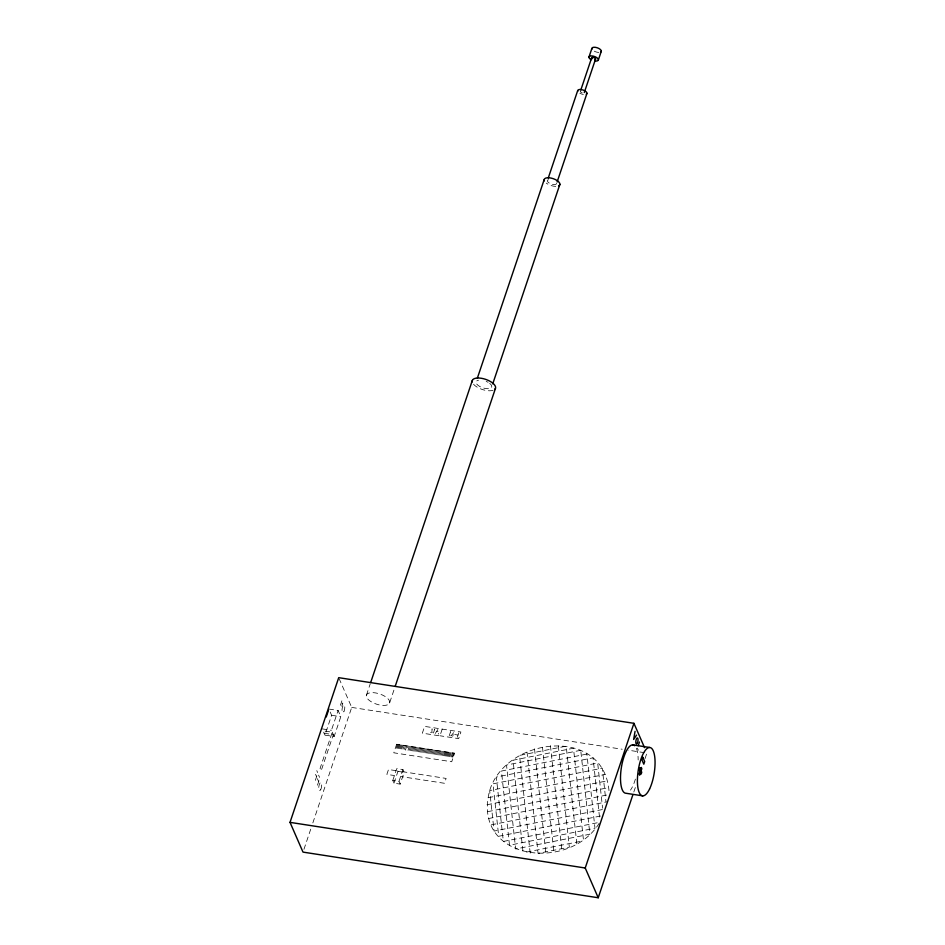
<?xml version="1.0" encoding="UTF-8"?>
<svg xmlns="http://www.w3.org/2000/svg" width="945" height="945" viewBox="0 0 945 945"><rect width="100%" height="100%" fill="white"/><g stroke="black" fill="none" stroke-linecap="round" stroke-linejoin="round"><path stroke-width="0.71" stroke-dasharray="4.72 3.54" d="M599.213 823.225C568.559 872.849 471.094 860.068 489.675 790.587C505.929 736.675 604.28 725.311 609.088 791.768M328.895 709.045L338.109 710.463L340.814 716.688L334.14 736.521L324.938 735.104L331.612 715.259L329.439 710.286M334.14 736.521L331.423 730.308L338.109 710.463M341.901 700.824L340.141 706.057L342.846 702.997L340.861 708.904M315.346 780.357L317.815 773.01L316.788 770.636M317.449 785.189L319.859 778.03L318.583 775.113M303.947 849.331L310.964 828.458M312.842 822.894L351.705 707.415L339.302 679.018M366.447 695.083L370.216 683.896M389.6 702.974A12.226 5.339 18.6 0 0 373.795 692.697A12.226 5.339 18.6 0 0 370.676 701.414A12.226 5.339 18.6 0 0 389.6 702.974L394.301 688.988M396.262 748.156L397.526 744.388M397.136 748.298L398.4 744.53M398.01 748.428L399.274 744.66M398.885 748.558L400.16 744.79M399.841 748.712L401.105 744.943M400.798 748.853L402.062 745.085M401.755 749.007L403.019 745.239M403.019 749.208L404.295 745.44M392.777 780.428L396.758 768.616L402.936 769.573L404.129 772.313L400.16 784.114L393.97 783.157L392.777 780.428L398.967 781.373L400.16 784.114M404.295 749.397L405.559 745.629M393.97 783.157L397.951 771.356L396.758 768.616M406.834 745.829L405.44 749.976L406.811 750.188L408.205 746.042M408.004 750.236L409.35 746.219M409.138 750.413L410.496 746.396M398.967 781.373L402.936 769.573M410.284 750.59L411.63 746.574M411.429 750.767L412.776 746.751M412.563 750.944L413.922 746.928M413.709 751.121L415.068 747.105M414.855 751.299L416.202 747.282M416.001 751.476L417.347 747.448M417.135 751.653L418.493 747.625M418.281 751.83L419.627 747.802M419.426 752.007L420.773 747.979M420.56 752.185L421.919 748.156M421.706 752.35L423.065 748.334M422.852 752.527L424.199 748.511M423.986 752.704L425.344 748.688M425.132 752.881L426.49 748.865M426.278 753.059L427.624 749.042M433.436 733.001L434.735 729.162L431.818 732.788L432.125 728.843L430.424 732.517M427.423 753.236L428.77 749.22M428.558 753.413L429.916 749.397M429.703 753.59L431.062 749.574M430.849 753.767L432.196 749.751M431.983 753.945L433.342 749.928M433.129 754.122L434.487 750.106M442.213 729.103L439.933 735.883L422.344 733.166L424.636 726.386L460.9 731.997L458.656 738.647L439.968 735.765M434.275 754.299L435.621 750.283M435.421 754.476L436.767 750.46M436.555 754.653L437.913 750.637M437.7 754.831L439.047 750.814M438.846 755.008L440.193 750.98M439.98 755.185L441.339 751.157M441.126 755.362L442.484 751.334M442.272 755.539L443.618 751.511M449.241 735.73L450.623 731.619L450.93 735.99L454.132 732.056L452.667 736.391M443.418 755.716L444.764 751.688M444.339 755.858L445.697 751.83M445.272 756L446.619 751.984M446.194 756.142L447.552 752.125M447.127 756.284L448.473 752.267M448.048 756.425L449.407 752.409M448.981 756.567L450.328 752.551M449.903 756.709L451.261 752.692M457.274 737.289L458.797 732.777L455.502 732.257M451.06 756.898L452.419 752.87M452.029 757.039L453.376 753.023M452.761 757.158L454.108 753.141M633.811 792.016L635.678 786.453M645.045 758.622L646.912 753.059L628.012 750.141M435.291 733.45L437.83 729.634L438.421 734.088M488.341 797.674L605.095 774.463M487.006 804.75L607.883 780.724M487.762 811.649L608.627 787.622M488.506 818.559L607.942 794.816M491.294 824.82L606.607 801.892M602.39 809.546L494.081 831.08L489.675 790.587L602.308 768.202L605.934 801.454M600.524 816.031L498.712 836.266L493.006 783.818L597.677 763.017L602.591 808.176M597.169 822.8L503.342 841.452L496.326 777.05L593.047 757.831L599.744 819.303M526.542 852.095L580.112 841.452M351.705 707.415L622.2 749.243M436.779 731.229L438.067 731.418M331.612 715.259L340.814 716.688M454.734 734.525L458.041 735.033M322.221 728.89L331.423 730.308M324.123 733.237L333.325 734.655L321.146 770.825L320.083 768.391L332.262 732.221L323.06 730.792L324.938 735.104M396.061 770.683L388.501 769.514L386.859 774.392L394.419 775.55M402.239 771.64L446.111 778.42L444.469 783.287L400.597 776.506M397.951 771.356L404.129 772.313M637.414 748.121L638.324 750.2M315.547 774.321L316.575 776.684M317.378 778.692L318.654 781.609M583.36 839.054L573.473 748.216L513.029 760.229L522.928 851.067M576.84 843.873L566.197 746.137L519.549 755.409L530.192 853.146M558.318 745.877L569.351 847.181L538.071 853.406L527.038 752.09M550.439 745.617L561.862 850.5M542.489 747.2L553.9 852.083M534.527 748.783L545.95 853.666M636.351 748.216A24.452 8.103 -81.2 0 1 638.159 759.993M635.394 779.105A24.452 8.103 -81.2 0 1 630.469 790.126M493.03 390.332A12.226 5.339 18.6 0 1 472.984 383.505M489.664 383.363A8.245 3.603 18.6 0 1 489.321 388.584A8.245 3.603 18.6 0 1 478.146 385.442A8.245 3.603 18.6 0 1 478.489 380.221M486.191 381.402A8.245 3.603 18.6 0 1 488.069 382.312M555.743 186.366A8.245 3.603 18.6 0 1 546.245 183.106M556.652 183.365A4.867 2.126 18.6 0 1 550.084 183.566A4.867 2.126 18.6 0 1 548.809 179.597M583.372 94.453A4.867 2.126 18.6 0 1 579.852 93.236M582.25 92.929A2.067 0.898 18.6 0 1 580.466 91.842A2.067 0.898 18.6 0 1 580.951 90.956M598.811 52.412A4.938 2.162 18.6 0 1 594.086 51.077M396.652 744.258L393.781 752.799L451.722 761.753L454.592 753.212L396.652 744.258M580.738 750.295L506.52 765.048L515.651 848.976L589.869 834.222L580.738 750.295M586.892 754.063L501.429 771.049L509.497 845.22L594.972 828.222L586.892 754.063M343.933 711.479A3.827 1.264 -81.2 0 0 344.252 705.124A3.827 1.264 -81.2 0 0 342.031 709.719A3.827 1.264 -81.2 0 0 343.933 711.479M320.768 789.5A4.123 1.37 -81.2 0 0 321.111 782.661A4.123 1.37 -81.2 0 0 318.725 787.61A4.123 1.37 -81.2 0 0 320.768 789.5"/><path stroke-width="1.42" d="M635.064 731.347L633.634 739.462L636.564 735.092M632.866 794.792L598.22 897.75L303.002 852.106L290.02 822.363L338.712 677.671L633.93 723.315L644.549 747.649M326.226 716.983L328.458 710.368M370.688 682.503L472.335 380.457M477.414 377.988L544.107 179.833M548.277 177.979L577.655 90.696M588.936 57.161L591.853 48.49M580.809 90.058L591.617 57.917M584.282 92.563L595.574 59.027M557.125 181.983L586.963 93.319M598.409 59.842L601.315 51.172M492.747 383.835L559.901 184.287M395.246 686.188L495.475 388.348M598.22 897.75L585.227 868.006L633.93 723.315M638.241 745.688L639.47 742.014M632.725 744.861L649.617 747.471M642.836 795.867L625.933 793.257A24.452 8.103 -81.2 0 1 621.692 765.686A24.452 8.103 -81.2 0 1 634.721 745.747M290.02 822.363L585.227 868.006M592.161 58.732A2.067 0.898 18.6 0 1 592.243 57.421A2.067 0.898 18.6 0 1 595.031 58.212A2.067 0.898 18.6 0 1 594.948 59.511M472.264 381.898A12.226 5.339 18.6 0 1 485.706 379.37A12.226 5.339 18.6 0 1 494.625 389.505M544.308 180.873A8.245 3.603 18.6 0 1 553.274 178.688A8.245 3.603 18.6 0 1 558.719 185.834M577.773 91.311A4.867 2.126 18.6 0 1 583.053 90.023A4.867 2.126 18.6 0 1 586.266 94.228M591.168 59.748A4.938 2.162 18.6 0 1 590.436 55.991A4.938 2.162 18.6 0 1 597.854 58.555A4.938 2.162 18.6 0 1 594.748 60.976M591.972 49.116A4.938 2.162 18.6 0 1 597.37 47.817A4.938 2.162 18.6 0 1 600.607 52.093M642.848 757.323L641.962 759.969L643.805 764.186L644.691 761.54L642.848 757.323M639.812 767.848L639.21 769.608L641.159 774.049L641.749 772.289L639.812 767.848M641.312 767.505L639.115 774.038L639.635 775.219L641.832 768.698L641.312 767.505M637.343 743.16A3.095 1.028 -81.2 0 0 637.603 738.021A3.095 1.028 -81.2 0 0 635.82 741.742A3.095 1.028 -81.2 0 0 637.343 743.16M649.593 788.933A24.452 8.103 -81.2 0 0 651.613 748.357A24.452 8.103 -81.2 0 0 637.473 777.723A24.452 8.103 -81.2 0 0 649.593 788.933"/></g></svg>
